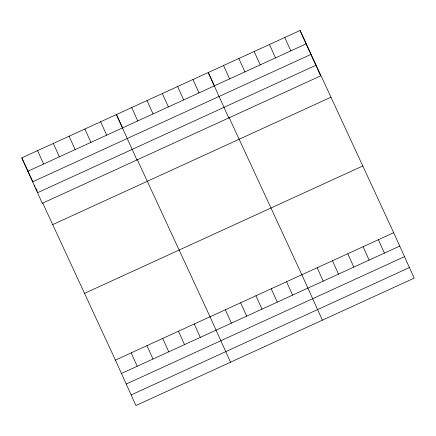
<?xml version="1.0" encoding="UTF-8"?>
<svg xmlns="http://www.w3.org/2000/svg" width="436" height="436" viewBox="0 0 436 436"><rect width="100%" height="100%" fill="white"/><g stroke="black" fill="none" stroke-linecap="round" stroke-linejoin="round"><path stroke-width="0.65" d="M300.082 30.487L320.591 75.908L42.308 203.29L21.8 157.87L300.082 30.487L393.692 232.71L414.2 278.13L135.918 405.513L115.409 360.092L42.679 202.974M27.839 171.244L306.121 43.862M32.613 181.823L310.895 54.435M37.534 192.717L315.811 65.329M52.691 224.605L330.973 97.217M84.519 293.363L362.801 165.974M115.409 360.092L393.692 232.71M121.453 373.472L399.73 246.084M126.227 384.045L404.504 256.662M131.143 394.94L409.426 267.557M214.539 86.115L208.25 72.523L228.758 117.943M229.129 117.627L301.859 274.745L322.368 320.166M122.707 128.151L116.417 114.559L136.926 159.979M137.296 159.669L210.027 316.781L230.535 362.202M21.8 157.87L32.956 181.97M34.384 185.06L34.956 186.292M35.817 188.145L37.245 191.235M378.388 239.713L384.427 253.093M284.773 37.491L290.812 50.865M363.079 246.722L369.123 260.096M269.47 44.499L275.508 57.874M347.775 253.725L353.814 267.105M254.166 51.503L260.205 64.882M332.472 260.733L338.51 274.108M238.857 58.511L244.896 71.886M317.163 267.742L323.207 281.116M223.554 65.514L229.592 78.894M286.556 281.754L292.594 295.128M192.941 79.526L198.98 92.906M271.247 288.757L277.291 302.137M177.637 86.535L183.676 99.909M255.943 295.766L261.982 309.14M162.334 93.538L168.372 106.918M240.639 302.769L246.678 316.149M147.025 100.547L153.063 113.921M225.33 309.778L231.374 323.152M131.721 107.55L137.76 120.93M194.26 324.002L200.298 337.377M100.645 121.775L106.684 135.155M178.488 331.218L184.526 344.598M84.878 128.996L90.917 142.37M162.721 338.44L168.759 351.814M69.106 136.212L75.145 149.592M146.948 345.655L152.992 359.035M53.339 143.433L59.378 156.807M131.181 352.877L137.22 366.251M37.567 150.649L43.611 164.029"/></g></svg>
